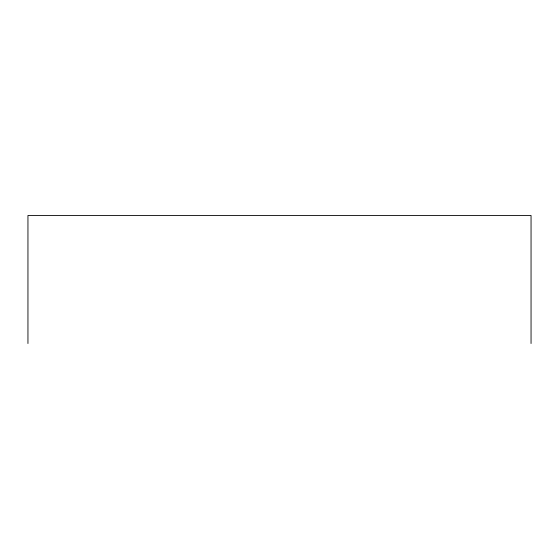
<?xml version="1.0" encoding="UTF-8"?>
<svg xmlns="http://www.w3.org/2000/svg" width="559" height="559" viewBox="0 0 559 559"><rect width="100%" height="100%" fill="white"/><g stroke="black" fill="none" stroke-linecap="round" stroke-linejoin="round"><path stroke-width="0.84" d="M531.05 343.519L531.05 215.481L27.95 215.481L27.95 343.519"/></g></svg>
